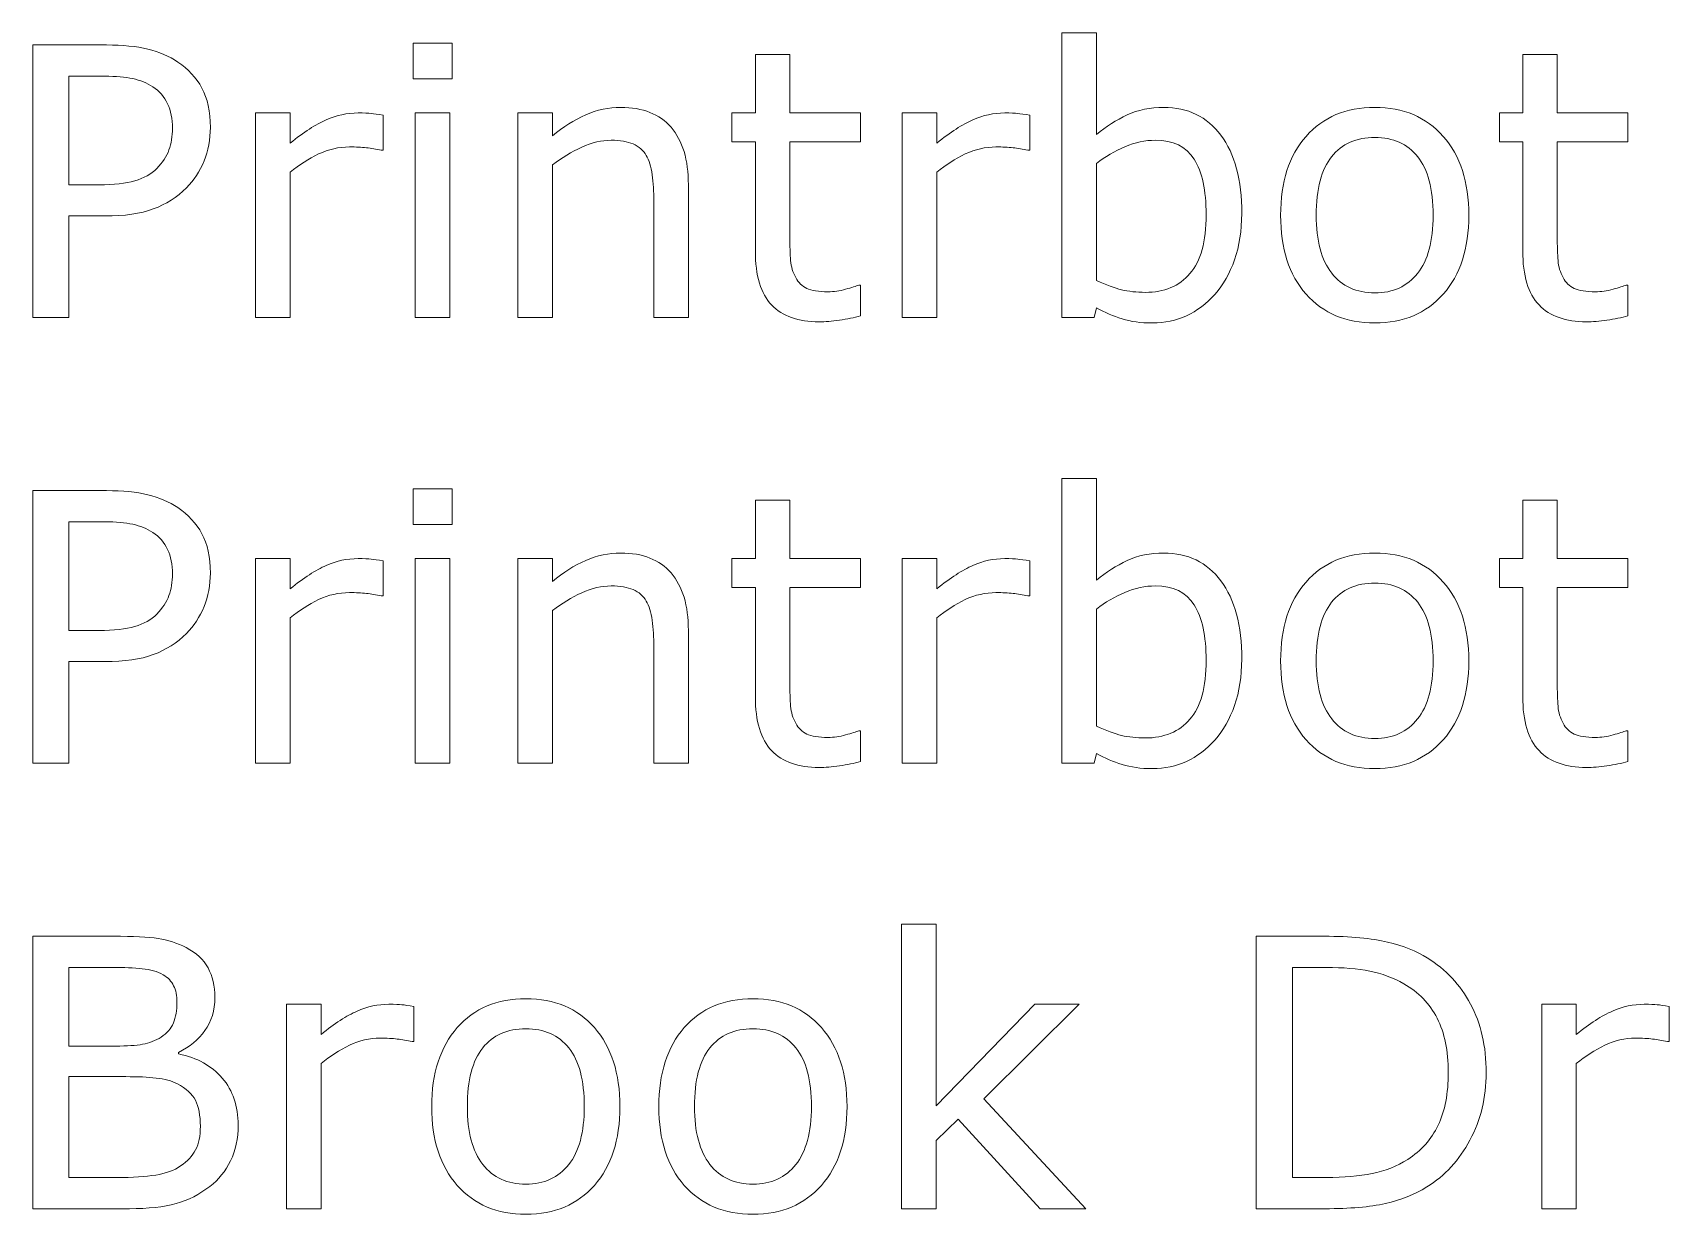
# Model space of a CAD drawing. Header units: inches. Extents: x -28 to 251, y 84 to 250.
# Drawn here: x -27.74 to 4.66, y 226.63 to 250.01 of the extents above; entities that cross this region are included whole.
import ezdxf

# ---------------------------------------------------------------- set-up
doc = ezdxf.new("R2010")
doc.units = ezdxf.units.IN
doc.header["$MEASUREMENT"] = 0
doc.layers.add('LAYER_1_0', color=7, linetype='Continuous')

# ---------------------------------------------------------------- blocks, each defined once
blk = doc.blocks.new('block 80')
at = {"layer": 'LAYER_1_0', "color": 7, "lineweight": 5}
for points in [[(-19.436, 249.095), (-20.208, 249.095), (-20.208, 249.8), (-19.436, 249.8), (-19.436, 249.095)], [(-19.48, 244.376), (-20.164, 244.376), (-20.164, 248.422), (-19.48, 248.422), (-19.48, 244.376)], [(-19.436, 240.275), (-20.208, 240.275), (-20.208, 240.981), (-19.436, 240.981), (-19.436, 240.275)], [(-19.48, 235.557), (-20.164, 235.557), (-20.164, 239.603), (-19.48, 239.603), (-19.48, 235.557)], [(-6.889, 226.737), (-7.791, 226.737), (-9.416, 228.506), (-9.855, 228.088), (-9.855, 226.737), (-10.538, 226.737), (-10.538, 232.371), (-9.855, 232.371), (-9.855, 228.773), (-7.898, 230.783), (-7.021, 230.783), (-8.907, 228.914), (-6.889, 226.737)]]:
    blk.add_lwpolyline(points, dxfattribs=at)
for points, knots in [([(-3.802, 246.43), (-3.802, 246.092), (-3.849, 245.788), (-3.944, 245.518), (-4.04, 245.248), (-4.168, 245.021), (-4.33, 244.837), (-4.501, 244.647), (-4.689, 244.504), (-4.894, 244.409), (-5.1, 244.314), (-5.325, 244.266), (-5.571, 244.266), (-5.801, 244.266), (-6.001, 244.293), (-6.172, 244.348), (-6.343, 244.402), (-6.512, 244.475), (-6.679, 244.566), (-6.679, 244.566), (-6.722, 244.376), (-6.722, 244.376), (-6.722, 244.376), (-7.363, 244.376), (-7.363, 244.376), (-7.363, 244.376), (-7.363, 250.01), (-7.363, 250.01), (-7.363, 250.01), (-6.679, 250.01), (-6.679, 250.01), (-6.679, 250.01), (-6.679, 247.997), (-6.679, 247.997), (-6.488, 248.154), (-6.286, 248.282), (-6.071, 248.382), (-5.856, 248.482), (-5.614, 248.532), (-5.347, 248.532), (-4.869, 248.532), (-4.492, 248.349), (-4.216, 247.982), (-3.939, 247.616), (-3.802, 247.098), (-3.802, 246.43)], [0, 0, 0, 0, 1, 1, 1, 2, 2, 2, 3, 3, 3, 4, 4, 4, 5, 5, 5, 6, 6, 6, 7, 7, 7, 8, 8, 8, 9, 9, 9, 10, 10, 10, 11, 11, 11, 12, 12, 12, 13, 13, 13, 14, 14, 14, 15, 15, 15, 15]), ([(-24.221, 248.136), (-24.221, 247.897), (-24.263, 247.675), (-24.345, 247.472), (-24.429, 247.267), (-24.545, 247.091), (-24.694, 246.941), (-24.879, 246.755), (-25.098, 246.615), (-25.351, 246.522), (-25.603, 246.429), (-25.922, 246.383), (-26.307, 246.383), (-26.307, 246.383), (-27.022, 246.383), (-27.022, 246.383), (-27.022, 246.383), (-27.022, 244.376), (-27.022, 244.376), (-27.022, 244.376), (-27.738, 244.376), (-27.738, 244.376), (-27.738, 244.376), (-27.738, 249.767), (-27.738, 249.767), (-27.738, 249.767), (-26.28, 249.767), (-26.28, 249.767), (-25.957, 249.767), (-25.684, 249.74), (-25.46, 249.685), (-25.236, 249.631), (-25.037, 249.546), (-24.864, 249.43), (-24.659, 249.292), (-24.501, 249.121), (-24.389, 248.915), (-24.277, 248.71), (-24.221, 248.45), (-24.221, 248.136)], [0, 0, 0, 0, 1, 1, 1, 2, 2, 2, 3, 3, 3, 4, 4, 4, 5, 5, 5, 6, 6, 6, 7, 7, 7, 8, 8, 8, 9, 9, 9, 10, 10, 10, 11, 11, 11, 12, 12, 12, 13, 13, 13, 13]), ([(-11.348, 244.404), (-11.476, 244.37), (-11.616, 244.342), (-11.766, 244.321), (-11.917, 244.299), (-12.051, 244.288), (-12.17, 244.288), (-12.582, 244.288), (-12.895, 244.399), (-13.11, 244.622), (-13.325, 244.844), (-13.432, 245.201), (-13.432, 245.692), (-13.432, 245.692), (-13.432, 247.849), (-13.432, 247.849), (-13.432, 247.849), (-13.895, 247.849), (-13.895, 247.849), (-13.895, 247.849), (-13.895, 248.422), (-13.895, 248.422), (-13.895, 248.422), (-13.432, 248.422), (-13.432, 248.422), (-13.432, 248.422), (-13.432, 249.58), (-13.432, 249.58), (-13.432, 249.58), (-12.749, 249.58), (-12.749, 249.58), (-12.749, 249.58), (-12.749, 248.422), (-12.749, 248.422), (-12.749, 248.422), (-11.348, 248.422), (-11.348, 248.422), (-11.348, 248.422), (-11.348, 247.849), (-11.348, 247.849), (-11.348, 247.849), (-12.749, 247.849), (-12.749, 247.849), (-12.749, 247.849), (-12.749, 245.999), (-12.749, 245.999), (-12.749, 245.786), (-12.744, 245.619), (-12.734, 245.499), (-12.724, 245.379), (-12.691, 245.267), (-12.633, 245.163), (-12.58, 245.066), (-12.507, 244.995), (-12.415, 244.95), (-12.322, 244.906), (-12.181, 244.883), (-11.991, 244.883), (-11.88, 244.883), (-11.765, 244.9), (-11.644, 244.933), (-11.524, 244.966), (-11.437, 244.993), (-11.384, 245.016), (-11.384, 245.016), (-11.348, 245.016), (-11.348, 245.016), (-11.348, 245.016), (-11.348, 244.404), (-11.348, 244.404)], [0, 0, 0, 0, 1, 1, 1, 2, 2, 2, 3, 3, 3, 4, 4, 4, 5, 5, 5, 6, 6, 6, 7, 7, 7, 8, 8, 8, 9, 9, 9, 10, 10, 10, 11, 11, 11, 12, 12, 12, 13, 13, 13, 14, 14, 14, 15, 15, 15, 16, 16, 16, 17, 17, 17, 18, 18, 18, 19, 19, 19, 20, 20, 20, 21, 21, 21, 22, 22, 22, 23, 23, 23, 23]), ([(3.844, 244.404), (3.717, 244.37), (3.577, 244.342), (3.427, 244.321), (3.276, 244.299), (3.142, 244.288), (3.023, 244.288), (2.611, 244.288), (2.298, 244.399), (2.083, 244.622), (1.868, 244.844), (1.761, 245.201), (1.761, 245.692), (1.761, 245.692), (1.761, 247.849), (1.761, 247.849), (1.761, 247.849), (1.298, 247.849), (1.298, 247.849), (1.298, 247.849), (1.298, 248.422), (1.298, 248.422), (1.298, 248.422), (1.761, 248.422), (1.761, 248.422), (1.761, 248.422), (1.761, 249.58), (1.761, 249.58), (1.761, 249.58), (2.444, 249.58), (2.444, 249.58), (2.444, 249.58), (2.444, 248.422), (2.444, 248.422), (2.444, 248.422), (3.844, 248.422), (3.844, 248.422), (3.844, 248.422), (3.844, 247.849), (3.844, 247.849), (3.844, 247.849), (2.444, 247.849), (2.444, 247.849), (2.444, 247.849), (2.444, 245.999), (2.444, 245.999), (2.444, 245.786), (2.449, 245.619), (2.459, 245.499), (2.468, 245.379), (2.502, 245.267), (2.56, 245.163), (2.612, 245.066), (2.685, 244.995), (2.778, 244.95), (2.871, 244.906), (3.012, 244.883), (3.202, 244.883), (3.312, 244.883), (3.428, 244.9), (3.549, 244.933), (3.669, 244.966), (3.755, 244.993), (3.809, 245.016), (3.809, 245.016), (3.844, 245.016), (3.844, 245.016), (3.844, 245.016), (3.844, 244.404), (3.844, 244.404)], [0, 0, 0, 0, 1, 1, 1, 2, 2, 2, 3, 3, 3, 4, 4, 4, 5, 5, 5, 6, 6, 6, 7, 7, 7, 8, 8, 8, 9, 9, 9, 10, 10, 10, 11, 11, 11, 12, 12, 12, 13, 13, 13, 14, 14, 14, 15, 15, 15, 16, 16, 16, 17, 17, 17, 18, 18, 18, 19, 19, 19, 20, 20, 20, 21, 21, 21, 22, 22, 22, 23, 23, 23, 23]), ([(-24.971, 248.12), (-24.971, 248.305), (-25.003, 248.466), (-25.068, 248.604), (-25.133, 248.741), (-25.231, 248.853), (-25.363, 248.94), (-25.478, 249.015), (-25.61, 249.068), (-25.757, 249.101), (-25.905, 249.133), (-26.091, 249.15), (-26.316, 249.15), (-26.316, 249.15), (-27.022, 249.15), (-27.022, 249.15), (-27.022, 249.15), (-27.022, 247), (-27.022, 247), (-27.022, 247), (-26.421, 247), (-26.421, 247), (-26.133, 247), (-25.899, 247.026), (-25.719, 247.077), (-25.54, 247.129), (-25.393, 247.212), (-25.28, 247.325), (-25.167, 247.441), (-25.088, 247.562), (-25.041, 247.69), (-24.995, 247.817), (-24.971, 247.961), (-24.971, 248.12)], [0, 0, 0, 0, 1, 1, 1, 2, 2, 2, 3, 3, 3, 4, 4, 4, 5, 5, 5, 6, 6, 6, 7, 7, 7, 8, 8, 8, 9, 9, 9, 10, 10, 10, 11, 11, 11, 11]), ([(-14.758, 244.376), (-14.758, 244.376), (-15.441, 244.376), (-15.441, 244.376), (-15.441, 244.376), (-15.441, 246.677), (-15.441, 246.677), (-15.441, 246.863), (-15.452, 247.037), (-15.474, 247.2), (-15.495, 247.363), (-15.535, 247.49), (-15.592, 247.582), (-15.652, 247.683), (-15.738, 247.758), (-15.851, 247.808), (-15.964, 247.857), (-16.11, 247.882), (-16.289, 247.882), (-16.474, 247.882), (-16.668, 247.836), (-16.869, 247.744), (-17.07, 247.653), (-17.263, 247.536), (-17.448, 247.394), (-17.448, 247.394), (-17.448, 244.376), (-17.448, 244.376), (-17.448, 244.376), (-18.131, 244.376), (-18.131, 244.376), (-18.131, 244.376), (-18.131, 248.422), (-18.131, 248.422), (-18.131, 248.422), (-17.448, 248.422), (-17.448, 248.422), (-17.448, 248.422), (-17.448, 247.971), (-17.448, 247.971), (-17.236, 248.147), (-17.017, 248.285), (-16.791, 248.384), (-16.565, 248.483), (-16.334, 248.532), (-16.095, 248.532), (-15.66, 248.532), (-15.329, 248.401), (-15.1, 248.138), (-14.872, 247.875), (-14.758, 247.496), (-14.758, 247.001), (-14.758, 247.001), (-14.758, 244.376), (-14.758, 244.376)], [0, 0, 0, 0, 1, 1, 1, 2, 2, 2, 3, 3, 3, 4, 4, 4, 5, 5, 5, 6, 6, 6, 7, 7, 7, 8, 8, 8, 9, 9, 9, 10, 10, 10, 11, 11, 11, 12, 12, 12, 13, 13, 13, 14, 14, 14, 15, 15, 15, 16, 16, 16, 17, 17, 17, 18, 18, 18, 18]), ([(0.693, 246.397), (0.693, 245.739), (0.524, 245.218), (0.187, 244.837), (-0.151, 244.456), (-0.602, 244.266), (-1.168, 244.266), (-1.739, 244.266), (-2.193, 244.456), (-2.529, 244.837), (-2.865, 245.218), (-3.033, 245.739), (-3.033, 246.397), (-3.033, 247.056), (-2.865, 247.576), (-2.529, 247.959), (-2.193, 248.341), (-1.739, 248.532), (-1.168, 248.532), (-0.602, 248.532), (-0.151, 248.341), (0.187, 247.959), (0.524, 247.576), (0.693, 247.056), (0.693, 246.397)], [0, 0, 0, 0, 1, 1, 1, 2, 2, 2, 3, 3, 3, 4, 4, 4, 5, 5, 5, 6, 6, 6, 7, 7, 7, 8, 8, 8, 8]), ([(-20.801, 247.683), (-20.801, 247.683), (-20.837, 247.683), (-20.837, 247.683), (-20.938, 247.706), (-21.037, 247.723), (-21.132, 247.734), (-21.228, 247.744), (-21.34, 247.75), (-21.47, 247.75), (-21.68, 247.75), (-21.882, 247.703), (-22.078, 247.61), (-22.273, 247.517), (-22.461, 247.397), (-22.642, 247.25), (-22.642, 247.25), (-22.642, 244.376), (-22.642, 244.376), (-22.642, 244.376), (-23.326, 244.376), (-23.326, 244.376), (-23.326, 244.376), (-23.326, 248.422), (-23.326, 248.422), (-23.326, 248.422), (-22.642, 248.422), (-22.642, 248.422), (-22.642, 248.422), (-22.642, 247.824), (-22.642, 247.824), (-22.372, 248.042), (-22.134, 248.196), (-21.928, 248.286), (-21.722, 248.377), (-21.512, 248.422), (-21.297, 248.422), (-21.179, 248.422), (-21.093, 248.419), (-21.04, 248.413), (-20.986, 248.407), (-20.907, 248.396), (-20.801, 248.379), (-20.801, 248.379), (-20.801, 247.683), (-20.801, 247.683)], [0, 0, 0, 0, 1, 1, 1, 2, 2, 2, 3, 3, 3, 4, 4, 4, 5, 5, 5, 6, 6, 6, 7, 7, 7, 8, 8, 8, 9, 9, 9, 10, 10, 10, 11, 11, 11, 12, 12, 12, 13, 13, 13, 14, 14, 14, 15, 15, 15, 15]), ([(-7.999, 247.683), (-7.999, 247.683), (-8.036, 247.683), (-8.036, 247.683), (-8.137, 247.706), (-8.235, 247.723), (-8.331, 247.734), (-8.426, 247.744), (-8.538, 247.75), (-8.668, 247.75), (-8.878, 247.75), (-9.081, 247.703), (-9.276, 247.61), (-9.472, 247.517), (-9.66, 247.397), (-9.84, 247.25), (-9.84, 247.25), (-9.84, 244.376), (-9.84, 244.376), (-9.84, 244.376), (-10.524, 244.376), (-10.524, 244.376), (-10.524, 244.376), (-10.524, 248.422), (-10.524, 248.422), (-10.524, 248.422), (-9.84, 248.422), (-9.84, 248.422), (-9.84, 248.422), (-9.84, 247.824), (-9.84, 247.824), (-9.57, 248.042), (-9.332, 248.196), (-9.126, 248.286), (-8.92, 248.377), (-8.71, 248.422), (-8.495, 248.422), (-8.377, 248.422), (-8.291, 248.419), (-8.238, 248.413), (-8.185, 248.407), (-8.105, 248.396), (-7.999, 248.379), (-7.999, 248.379), (-7.999, 247.683), (-7.999, 247.683)], [0, 0, 0, 0, 1, 1, 1, 2, 2, 2, 3, 3, 3, 4, 4, 4, 5, 5, 5, 6, 6, 6, 7, 7, 7, 8, 8, 8, 9, 9, 9, 10, 10, 10, 11, 11, 11, 12, 12, 12, 13, 13, 13, 14, 14, 14, 15, 15, 15, 15]), ([(-4.507, 246.408), (-4.507, 246.891), (-4.586, 247.257), (-4.746, 247.507), (-4.905, 247.757), (-5.161, 247.882), (-5.515, 247.882), (-5.713, 247.882), (-5.913, 247.839), (-6.115, 247.753), (-6.317, 247.667), (-6.505, 247.557), (-6.679, 247.422), (-6.679, 247.422), (-6.679, 245.104), (-6.679, 245.104), (-6.486, 245.017), (-6.321, 244.957), (-6.182, 244.923), (-6.044, 244.889), (-5.886, 244.872), (-5.71, 244.872), (-5.335, 244.872), (-5.04, 244.996), (-4.827, 245.243), (-4.613, 245.491), (-4.507, 245.879), (-4.507, 246.408)], [0, 0, 0, 0, 1, 1, 1, 2, 2, 2, 3, 3, 3, 4, 4, 4, 5, 5, 5, 6, 6, 6, 7, 7, 7, 8, 8, 8, 9, 9, 9, 9]), ([(-0.013, 246.397), (-0.013, 246.918), (-0.115, 247.304), (-0.319, 247.557), (-0.523, 247.811), (-0.806, 247.937), (-1.168, 247.937), (-1.535, 247.937), (-1.821, 247.811), (-2.023, 247.557), (-2.227, 247.304), (-2.328, 246.918), (-2.328, 246.397), (-2.328, 245.894), (-2.226, 245.512), (-2.022, 245.252), (-1.818, 244.991), (-1.533, 244.861), (-1.168, 244.861), (-0.809, 244.861), (-0.525, 244.99), (-0.32, 245.248), (-0.115, 245.506), (-0.013, 245.889), (-0.013, 246.397)], [0, 0, 0, 0, 1, 1, 1, 2, 2, 2, 3, 3, 3, 4, 4, 4, 5, 5, 5, 6, 6, 6, 7, 7, 7, 8, 8, 8, 8]), ([(-3.802, 237.61), (-3.802, 237.273), (-3.849, 236.968), (-3.944, 236.698), (-4.04, 236.428), (-4.168, 236.201), (-4.33, 236.018), (-4.501, 235.828), (-4.689, 235.684), (-4.894, 235.589), (-5.1, 235.494), (-5.325, 235.446), (-5.571, 235.446), (-5.801, 235.446), (-6.001, 235.474), (-6.172, 235.528), (-6.343, 235.582), (-6.512, 235.655), (-6.679, 235.747), (-6.679, 235.747), (-6.722, 235.557), (-6.722, 235.557), (-6.722, 235.557), (-7.363, 235.557), (-7.363, 235.557), (-7.363, 235.557), (-7.363, 241.19), (-7.363, 241.19), (-7.363, 241.19), (-6.679, 241.19), (-6.679, 241.19), (-6.679, 241.19), (-6.679, 239.177), (-6.679, 239.177), (-6.488, 239.334), (-6.286, 239.462), (-6.071, 239.563), (-5.856, 239.663), (-5.614, 239.713), (-5.347, 239.713), (-4.869, 239.713), (-4.492, 239.529), (-4.216, 239.163), (-3.939, 238.796), (-3.802, 238.279), (-3.802, 237.61)], [0, 0, 0, 0, 1, 1, 1, 2, 2, 2, 3, 3, 3, 4, 4, 4, 5, 5, 5, 6, 6, 6, 7, 7, 7, 8, 8, 8, 9, 9, 9, 10, 10, 10, 11, 11, 11, 12, 12, 12, 13, 13, 13, 14, 14, 14, 15, 15, 15, 15]), ([(-24.221, 239.317), (-24.221, 239.078), (-24.263, 238.856), (-24.345, 238.652), (-24.429, 238.448), (-24.545, 238.271), (-24.694, 238.121), (-24.879, 237.935), (-25.098, 237.796), (-25.351, 237.703), (-25.603, 237.61), (-25.922, 237.563), (-26.307, 237.563), (-26.307, 237.563), (-27.022, 237.563), (-27.022, 237.563), (-27.022, 237.563), (-27.022, 235.557), (-27.022, 235.557), (-27.022, 235.557), (-27.738, 235.557), (-27.738, 235.557), (-27.738, 235.557), (-27.738, 240.948), (-27.738, 240.948), (-27.738, 240.948), (-26.28, 240.948), (-26.28, 240.948), (-25.957, 240.948), (-25.684, 240.92), (-25.46, 240.866), (-25.236, 240.811), (-25.037, 240.726), (-24.864, 240.611), (-24.659, 240.473), (-24.501, 240.301), (-24.389, 240.096), (-24.277, 239.891), (-24.221, 239.631), (-24.221, 239.317)], [0, 0, 0, 0, 1, 1, 1, 2, 2, 2, 3, 3, 3, 4, 4, 4, 5, 5, 5, 6, 6, 6, 7, 7, 7, 8, 8, 8, 9, 9, 9, 10, 10, 10, 11, 11, 11, 12, 12, 12, 13, 13, 13, 13]), ([(-11.348, 235.584), (-11.476, 235.55), (-11.616, 235.523), (-11.766, 235.501), (-11.917, 235.479), (-12.051, 235.468), (-12.17, 235.468), (-12.582, 235.468), (-12.895, 235.58), (-13.11, 235.802), (-13.325, 236.025), (-13.432, 236.382), (-13.432, 236.873), (-13.432, 236.873), (-13.432, 239.029), (-13.432, 239.029), (-13.432, 239.029), (-13.895, 239.029), (-13.895, 239.029), (-13.895, 239.029), (-13.895, 239.603), (-13.895, 239.603), (-13.895, 239.603), (-13.432, 239.603), (-13.432, 239.603), (-13.432, 239.603), (-13.432, 240.76), (-13.432, 240.76), (-13.432, 240.76), (-12.749, 240.76), (-12.749, 240.76), (-12.749, 240.76), (-12.749, 239.603), (-12.749, 239.603), (-12.749, 239.603), (-11.348, 239.603), (-11.348, 239.603), (-11.348, 239.603), (-11.348, 239.029), (-11.348, 239.029), (-11.348, 239.029), (-12.749, 239.029), (-12.749, 239.029), (-12.749, 239.029), (-12.749, 237.18), (-12.749, 237.18), (-12.749, 236.966), (-12.744, 236.8), (-12.734, 236.68), (-12.724, 236.56), (-12.691, 236.448), (-12.633, 236.344), (-12.58, 236.247), (-12.507, 236.176), (-12.415, 236.131), (-12.322, 236.086), (-12.181, 236.064), (-11.991, 236.064), (-11.88, 236.064), (-11.765, 236.08), (-11.644, 236.113), (-11.524, 236.146), (-11.437, 236.174), (-11.384, 236.196), (-11.384, 236.196), (-11.348, 236.196), (-11.348, 236.196), (-11.348, 236.196), (-11.348, 235.584), (-11.348, 235.584)], [0, 0, 0, 0, 1, 1, 1, 2, 2, 2, 3, 3, 3, 4, 4, 4, 5, 5, 5, 6, 6, 6, 7, 7, 7, 8, 8, 8, 9, 9, 9, 10, 10, 10, 11, 11, 11, 12, 12, 12, 13, 13, 13, 14, 14, 14, 15, 15, 15, 16, 16, 16, 17, 17, 17, 18, 18, 18, 19, 19, 19, 20, 20, 20, 21, 21, 21, 22, 22, 22, 23, 23, 23, 23]), ([(3.844, 235.584), (3.717, 235.55), (3.577, 235.523), (3.427, 235.501), (3.276, 235.479), (3.142, 235.468), (3.023, 235.468), (2.611, 235.468), (2.298, 235.58), (2.083, 235.802), (1.868, 236.025), (1.761, 236.382), (1.761, 236.873), (1.761, 236.873), (1.761, 239.029), (1.761, 239.029), (1.761, 239.029), (1.298, 239.029), (1.298, 239.029), (1.298, 239.029), (1.298, 239.603), (1.298, 239.603), (1.298, 239.603), (1.761, 239.603), (1.761, 239.603), (1.761, 239.603), (1.761, 240.76), (1.761, 240.76), (1.761, 240.76), (2.444, 240.76), (2.444, 240.76), (2.444, 240.76), (2.444, 239.603), (2.444, 239.603), (2.444, 239.603), (3.844, 239.603), (3.844, 239.603), (3.844, 239.603), (3.844, 239.029), (3.844, 239.029), (3.844, 239.029), (2.444, 239.029), (2.444, 239.029), (2.444, 239.029), (2.444, 237.18), (2.444, 237.18), (2.444, 236.966), (2.449, 236.8), (2.459, 236.68), (2.468, 236.56), (2.502, 236.448), (2.56, 236.344), (2.612, 236.247), (2.685, 236.176), (2.778, 236.131), (2.871, 236.086), (3.012, 236.064), (3.202, 236.064), (3.312, 236.064), (3.428, 236.08), (3.549, 236.113), (3.669, 236.146), (3.755, 236.174), (3.809, 236.196), (3.809, 236.196), (3.844, 236.196), (3.844, 236.196), (3.844, 236.196), (3.844, 235.584), (3.844, 235.584)], [0, 0, 0, 0, 1, 1, 1, 2, 2, 2, 3, 3, 3, 4, 4, 4, 5, 5, 5, 6, 6, 6, 7, 7, 7, 8, 8, 8, 9, 9, 9, 10, 10, 10, 11, 11, 11, 12, 12, 12, 13, 13, 13, 14, 14, 14, 15, 15, 15, 16, 16, 16, 17, 17, 17, 18, 18, 18, 19, 19, 19, 20, 20, 20, 21, 21, 21, 22, 22, 22, 23, 23, 23, 23]), ([(-24.971, 239.3), (-24.971, 239.486), (-25.003, 239.647), (-25.068, 239.785), (-25.133, 239.922), (-25.231, 240.034), (-25.363, 240.12), (-25.478, 240.196), (-25.61, 240.249), (-25.757, 240.282), (-25.905, 240.314), (-26.091, 240.33), (-26.316, 240.33), (-26.316, 240.33), (-27.022, 240.33), (-27.022, 240.33), (-27.022, 240.33), (-27.022, 238.18), (-27.022, 238.18), (-27.022, 238.18), (-26.421, 238.18), (-26.421, 238.18), (-26.133, 238.18), (-25.899, 238.206), (-25.719, 238.258), (-25.54, 238.31), (-25.393, 238.392), (-25.28, 238.506), (-25.167, 238.621), (-25.088, 238.743), (-25.041, 238.871), (-24.995, 238.998), (-24.971, 239.141), (-24.971, 239.3)], [0, 0, 0, 0, 1, 1, 1, 2, 2, 2, 3, 3, 3, 4, 4, 4, 5, 5, 5, 6, 6, 6, 7, 7, 7, 8, 8, 8, 9, 9, 9, 10, 10, 10, 11, 11, 11, 11]), ([(-20.801, 238.864), (-20.801, 238.864), (-20.837, 238.864), (-20.837, 238.864), (-20.938, 238.887), (-21.037, 238.904), (-21.132, 238.915), (-21.228, 238.925), (-21.34, 238.93), (-21.47, 238.93), (-21.68, 238.93), (-21.882, 238.884), (-22.078, 238.791), (-22.273, 238.698), (-22.461, 238.577), (-22.642, 238.43), (-22.642, 238.43), (-22.642, 235.557), (-22.642, 235.557), (-22.642, 235.557), (-23.326, 235.557), (-23.326, 235.557), (-23.326, 235.557), (-23.326, 239.603), (-23.326, 239.603), (-23.326, 239.603), (-22.642, 239.603), (-22.642, 239.603), (-22.642, 239.603), (-22.642, 239.005), (-22.642, 239.005), (-22.372, 239.222), (-22.134, 239.376), (-21.928, 239.467), (-21.722, 239.557), (-21.512, 239.603), (-21.297, 239.603), (-21.179, 239.603), (-21.093, 239.6), (-21.04, 239.593), (-20.986, 239.587), (-20.907, 239.576), (-20.801, 239.56), (-20.801, 239.56), (-20.801, 238.864), (-20.801, 238.864)], [0, 0, 0, 0, 1, 1, 1, 2, 2, 2, 3, 3, 3, 4, 4, 4, 5, 5, 5, 6, 6, 6, 7, 7, 7, 8, 8, 8, 9, 9, 9, 10, 10, 10, 11, 11, 11, 12, 12, 12, 13, 13, 13, 14, 14, 14, 15, 15, 15, 15]), ([(-14.758, 235.557), (-14.758, 235.557), (-15.441, 235.557), (-15.441, 235.557), (-15.441, 235.557), (-15.441, 237.858), (-15.441, 237.858), (-15.441, 238.043), (-15.452, 238.217), (-15.474, 238.381), (-15.495, 238.543), (-15.535, 238.671), (-15.592, 238.762), (-15.652, 238.864), (-15.738, 238.939), (-15.851, 238.988), (-15.964, 239.038), (-16.11, 239.062), (-16.289, 239.062), (-16.474, 239.062), (-16.668, 239.017), (-16.869, 238.925), (-17.07, 238.833), (-17.263, 238.716), (-17.448, 238.574), (-17.448, 238.574), (-17.448, 235.557), (-17.448, 235.557), (-17.448, 235.557), (-18.131, 235.557), (-18.131, 235.557), (-18.131, 235.557), (-18.131, 239.603), (-18.131, 239.603), (-18.131, 239.603), (-17.448, 239.603), (-17.448, 239.603), (-17.448, 239.603), (-17.448, 239.152), (-17.448, 239.152), (-17.236, 239.328), (-17.017, 239.465), (-16.791, 239.564), (-16.565, 239.663), (-16.334, 239.713), (-16.095, 239.713), (-15.66, 239.713), (-15.329, 239.581), (-15.1, 239.318), (-14.872, 239.055), (-14.758, 238.676), (-14.758, 238.181), (-14.758, 238.181), (-14.758, 235.557), (-14.758, 235.557)], [0, 0, 0, 0, 1, 1, 1, 2, 2, 2, 3, 3, 3, 4, 4, 4, 5, 5, 5, 6, 6, 6, 7, 7, 7, 8, 8, 8, 9, 9, 9, 10, 10, 10, 11, 11, 11, 12, 12, 12, 13, 13, 13, 14, 14, 14, 15, 15, 15, 16, 16, 16, 17, 17, 17, 18, 18, 18, 18]), ([(-7.999, 238.864), (-7.999, 238.864), (-8.036, 238.864), (-8.036, 238.864), (-8.137, 238.887), (-8.235, 238.904), (-8.331, 238.915), (-8.426, 238.925), (-8.538, 238.93), (-8.668, 238.93), (-8.878, 238.93), (-9.081, 238.884), (-9.276, 238.791), (-9.472, 238.698), (-9.66, 238.577), (-9.84, 238.43), (-9.84, 238.43), (-9.84, 235.557), (-9.84, 235.557), (-9.84, 235.557), (-10.524, 235.557), (-10.524, 235.557), (-10.524, 235.557), (-10.524, 239.603), (-10.524, 239.603), (-10.524, 239.603), (-9.84, 239.603), (-9.84, 239.603), (-9.84, 239.603), (-9.84, 239.005), (-9.84, 239.005), (-9.57, 239.222), (-9.332, 239.376), (-9.126, 239.467), (-8.92, 239.557), (-8.71, 239.603), (-8.495, 239.603), (-8.377, 239.603), (-8.291, 239.6), (-8.238, 239.593), (-8.185, 239.587), (-8.105, 239.576), (-7.999, 239.56), (-7.999, 239.56), (-7.999, 238.864), (-7.999, 238.864)], [0, 0, 0, 0, 1, 1, 1, 2, 2, 2, 3, 3, 3, 4, 4, 4, 5, 5, 5, 6, 6, 6, 7, 7, 7, 8, 8, 8, 9, 9, 9, 10, 10, 10, 11, 11, 11, 12, 12, 12, 13, 13, 13, 14, 14, 14, 15, 15, 15, 15]), ([(0.693, 237.578), (0.693, 236.919), (0.524, 236.399), (0.187, 236.018), (-0.151, 235.637), (-0.602, 235.446), (-1.168, 235.446), (-1.739, 235.446), (-2.193, 235.637), (-2.529, 236.018), (-2.865, 236.399), (-3.033, 236.919), (-3.033, 237.578), (-3.033, 238.237), (-2.865, 238.757), (-2.529, 239.139), (-2.193, 239.522), (-1.739, 239.713), (-1.168, 239.713), (-0.602, 239.713), (-0.151, 239.522), (0.187, 239.139), (0.524, 238.757), (0.693, 238.237), (0.693, 237.578)], [0, 0, 0, 0, 1, 1, 1, 2, 2, 2, 3, 3, 3, 4, 4, 4, 5, 5, 5, 6, 6, 6, 7, 7, 7, 8, 8, 8, 8]), ([(-0.013, 237.578), (-0.013, 238.098), (-0.115, 238.485), (-0.319, 238.738), (-0.523, 238.991), (-0.806, 239.118), (-1.168, 239.118), (-1.535, 239.118), (-1.821, 238.991), (-2.023, 238.738), (-2.227, 238.485), (-2.328, 238.098), (-2.328, 237.578), (-2.328, 237.074), (-2.226, 236.692), (-2.022, 236.432), (-1.818, 236.172), (-1.533, 236.042), (-1.168, 236.042), (-0.809, 236.042), (-0.525, 236.171), (-0.32, 236.429), (-0.115, 236.686), (-0.013, 237.069), (-0.013, 237.578)], [0, 0, 0, 0, 1, 1, 1, 2, 2, 2, 3, 3, 3, 4, 4, 4, 5, 5, 5, 6, 6, 6, 7, 7, 7, 8, 8, 8, 8]), ([(-4.507, 237.588), (-4.507, 238.071), (-4.586, 238.438), (-4.746, 238.688), (-4.905, 238.937), (-5.161, 239.062), (-5.515, 239.062), (-5.713, 239.062), (-5.913, 239.019), (-6.115, 238.934), (-6.317, 238.848), (-6.505, 238.738), (-6.679, 238.602), (-6.679, 238.602), (-6.679, 236.285), (-6.679, 236.285), (-6.486, 236.198), (-6.321, 236.137), (-6.182, 236.103), (-6.044, 236.07), (-5.886, 236.053), (-5.71, 236.053), (-5.335, 236.053), (-5.04, 236.176), (-4.827, 236.424), (-4.613, 236.671), (-4.507, 237.06), (-4.507, 237.588)], [0, 0, 0, 0, 1, 1, 1, 2, 2, 2, 3, 3, 3, 4, 4, 4, 5, 5, 5, 6, 6, 6, 7, 7, 7, 8, 8, 8, 9, 9, 9, 9]), ([(-23.67, 228.393), (-23.67, 228.126), (-23.721, 227.89), (-23.822, 227.684), (-23.924, 227.48), (-24.06, 227.311), (-24.232, 227.179), (-24.434, 227.02), (-24.657, 226.906), (-24.9, 226.838), (-25.143, 226.771), (-25.451, 226.737), (-25.825, 226.737), (-25.825, 226.737), (-27.738, 226.737), (-27.738, 226.737), (-27.738, 226.737), (-27.738, 232.128), (-27.738, 232.128), (-27.738, 232.128), (-26.142, 232.128), (-26.142, 232.128), (-25.748, 232.128), (-25.454, 232.113), (-25.258, 232.084), (-25.063, 232.055), (-24.876, 231.995), (-24.698, 231.903), (-24.5, 231.799), (-24.356, 231.666), (-24.267, 231.503), (-24.178, 231.34), (-24.133, 231.145), (-24.133, 230.917), (-24.133, 230.661), (-24.198, 230.443), (-24.328, 230.263), (-24.458, 230.083), (-24.633, 229.938), (-24.85, 229.829), (-24.85, 229.829), (-24.85, 229.8), (-24.85, 229.8), (-24.484, 229.726), (-24.196, 229.566), (-23.986, 229.321), (-23.775, 229.076), (-23.67, 228.767), (-23.67, 228.393)], [0, 0, 0, 0, 1, 1, 1, 2, 2, 2, 3, 3, 3, 4, 4, 4, 5, 5, 5, 6, 6, 6, 7, 7, 7, 8, 8, 8, 9, 9, 9, 10, 10, 10, 11, 11, 11, 12, 12, 12, 13, 13, 13, 14, 14, 14, 15, 15, 15, 16, 16, 16, 16]), ([(1.037, 229.427), (1.037, 228.937), (0.93, 228.493), (0.716, 228.095), (0.503, 227.697), (0.219, 227.387), (-0.136, 227.168), (-0.382, 227.016), (-0.656, 226.906), (-0.959, 226.838), (-1.262, 226.771), (-1.661, 226.737), (-2.156, 226.737), (-2.156, 226.737), (-3.516, 226.737), (-3.516, 226.737), (-3.516, 226.737), (-3.516, 232.128), (-3.516, 232.128), (-3.516, 232.128), (-2.17, 232.128), (-2.17, 232.128), (-1.644, 232.128), (-1.226, 232.09), (-0.916, 232.014), (-0.606, 231.938), (-0.343, 231.834), (-0.129, 231.701), (0.238, 231.471), (0.524, 231.166), (0.729, 230.785), (0.934, 230.404), (1.037, 229.951), (1.037, 229.427)], [0, 0, 0, 0, 1, 1, 1, 2, 2, 2, 3, 3, 3, 4, 4, 4, 5, 5, 5, 6, 6, 6, 7, 7, 7, 8, 8, 8, 9, 9, 9, 10, 10, 10, 11, 11, 11, 11]), ([(-24.883, 230.82), (-24.883, 230.95), (-24.904, 231.06), (-24.948, 231.149), (-24.991, 231.238), (-25.061, 231.311), (-25.157, 231.366), (-25.271, 231.431), (-25.408, 231.471), (-25.569, 231.487), (-25.73, 231.503), (-25.93, 231.511), (-26.169, 231.511), (-26.169, 231.511), (-27.022, 231.511), (-27.022, 231.511), (-27.022, 231.511), (-27.022, 229.956), (-27.022, 229.956), (-27.022, 229.956), (-26.096, 229.956), (-26.096, 229.956), (-25.872, 229.956), (-25.695, 229.968), (-25.562, 229.99), (-25.429, 230.014), (-25.307, 230.061), (-25.194, 230.133), (-25.08, 230.206), (-25, 230.299), (-24.953, 230.413), (-24.906, 230.528), (-24.883, 230.664), (-24.883, 230.82)], [0, 0, 0, 0, 1, 1, 1, 2, 2, 2, 3, 3, 3, 4, 4, 4, 5, 5, 5, 6, 6, 6, 7, 7, 7, 8, 8, 8, 9, 9, 9, 10, 10, 10, 11, 11, 11, 11]), ([(0.287, 229.438), (0.287, 229.86), (0.213, 230.216), (0.066, 230.505), (-0.081, 230.795), (-0.3, 231.023), (-0.592, 231.189), (-0.804, 231.309), (-1.03, 231.393), (-1.269, 231.44), (-1.508, 231.487), (-1.794, 231.511), (-2.127, 231.511), (-2.127, 231.511), (-2.8, 231.511), (-2.8, 231.511), (-2.8, 231.511), (-2.8, 227.354), (-2.8, 227.354), (-2.8, 227.354), (-2.127, 227.354), (-2.127, 227.354), (-1.781, 227.354), (-1.48, 227.38), (-1.223, 227.431), (-0.967, 227.481), (-0.731, 227.576), (-0.516, 227.713), (-0.248, 227.884), (-0.048, 228.11), (0.086, 228.389), (0.22, 228.669), (0.287, 229.018), (0.287, 229.438)], [0, 0, 0, 0, 1, 1, 1, 2, 2, 2, 3, 3, 3, 4, 4, 4, 5, 5, 5, 6, 6, 6, 7, 7, 7, 8, 8, 8, 9, 9, 9, 10, 10, 10, 11, 11, 11, 11]), ([(-20.19, 230.045), (-20.19, 230.045), (-20.226, 230.045), (-20.226, 230.045), (-20.327, 230.068), (-20.426, 230.084), (-20.521, 230.095), (-20.616, 230.106), (-20.729, 230.111), (-20.859, 230.111), (-21.068, 230.111), (-21.271, 230.064), (-21.467, 229.971), (-21.662, 229.878), (-21.85, 229.758), (-22.031, 229.611), (-22.031, 229.611), (-22.031, 226.737), (-22.031, 226.737), (-22.031, 226.737), (-22.715, 226.737), (-22.715, 226.737), (-22.715, 226.737), (-22.715, 230.783), (-22.715, 230.783), (-22.715, 230.783), (-22.031, 230.783), (-22.031, 230.783), (-22.031, 230.783), (-22.031, 230.185), (-22.031, 230.185), (-21.761, 230.403), (-21.523, 230.557), (-21.317, 230.647), (-21.111, 230.738), (-20.9, 230.783), (-20.685, 230.783), (-20.567, 230.783), (-20.481, 230.78), (-20.428, 230.774), (-20.375, 230.768), (-20.296, 230.757), (-20.19, 230.74), (-20.19, 230.74), (-20.19, 230.045), (-20.19, 230.045)], [0, 0, 0, 0, 1, 1, 1, 2, 2, 2, 3, 3, 3, 4, 4, 4, 5, 5, 5, 6, 6, 6, 7, 7, 7, 8, 8, 8, 9, 9, 9, 10, 10, 10, 11, 11, 11, 12, 12, 12, 13, 13, 13, 14, 14, 14, 15, 15, 15, 15]), ([(-16.113, 228.758), (-16.113, 228.1), (-16.282, 227.58), (-16.619, 227.199), (-16.956, 226.818), (-17.408, 226.627), (-17.975, 226.627), (-18.545, 226.627), (-18.999, 226.818), (-19.335, 227.199), (-19.671, 227.58), (-19.839, 228.1), (-19.839, 228.758), (-19.839, 229.417), (-19.671, 229.937), (-19.335, 230.32), (-18.999, 230.702), (-18.545, 230.893), (-17.975, 230.893), (-17.408, 230.893), (-16.956, 230.702), (-16.619, 230.32), (-16.282, 229.937), (-16.113, 229.417), (-16.113, 228.758)], [0, 0, 0, 0, 1, 1, 1, 2, 2, 2, 3, 3, 3, 4, 4, 4, 5, 5, 5, 6, 6, 6, 7, 7, 7, 8, 8, 8, 8]), ([(-11.617, 228.758), (-11.617, 228.1), (-11.785, 227.58), (-12.123, 227.199), (-12.46, 226.818), (-12.912, 226.627), (-13.478, 226.627), (-14.049, 226.627), (-14.503, 226.818), (-14.839, 227.199), (-15.175, 227.58), (-15.343, 228.1), (-15.343, 228.758), (-15.343, 229.417), (-15.175, 229.937), (-14.839, 230.32), (-14.503, 230.702), (-14.049, 230.893), (-13.478, 230.893), (-12.912, 230.893), (-12.46, 230.702), (-12.123, 230.32), (-11.785, 229.937), (-11.617, 229.417), (-11.617, 228.758)], [0, 0, 0, 0, 1, 1, 1, 2, 2, 2, 3, 3, 3, 4, 4, 4, 5, 5, 5, 6, 6, 6, 7, 7, 7, 8, 8, 8, 8]), ([(4.662, 230.045), (4.662, 230.045), (4.625, 230.045), (4.625, 230.045), (4.524, 230.068), (4.426, 230.084), (4.33, 230.095), (4.235, 230.106), (4.123, 230.111), (3.993, 230.111), (3.782, 230.111), (3.58, 230.064), (3.385, 229.971), (3.189, 229.878), (3.001, 229.758), (2.82, 229.611), (2.82, 229.611), (2.82, 226.737), (2.82, 226.737), (2.82, 226.737), (2.137, 226.737), (2.137, 226.737), (2.137, 226.737), (2.137, 230.783), (2.137, 230.783), (2.137, 230.783), (2.82, 230.783), (2.82, 230.783), (2.82, 230.783), (2.82, 230.185), (2.82, 230.185), (3.091, 230.403), (3.328, 230.557), (3.535, 230.647), (3.741, 230.738), (3.951, 230.783), (4.166, 230.783), (4.284, 230.783), (4.369, 230.78), (4.422, 230.774), (4.476, 230.768), (4.555, 230.757), (4.662, 230.74), (4.662, 230.74), (4.662, 230.045), (4.662, 230.045)], [0, 0, 0, 0, 1, 1, 1, 2, 2, 2, 3, 3, 3, 4, 4, 4, 5, 5, 5, 6, 6, 6, 7, 7, 7, 8, 8, 8, 9, 9, 9, 10, 10, 10, 11, 11, 11, 12, 12, 12, 13, 13, 13, 14, 14, 14, 15, 15, 15, 15]), ([(-16.819, 228.758), (-16.819, 229.279), (-16.921, 229.665), (-17.125, 229.918), (-17.328, 230.172), (-17.612, 230.298), (-17.975, 230.298), (-18.342, 230.298), (-18.627, 230.172), (-18.83, 229.918), (-19.032, 229.665), (-19.134, 229.279), (-19.134, 228.758), (-19.134, 228.255), (-19.032, 227.873), (-18.828, 227.613), (-18.624, 227.352), (-18.339, 227.222), (-17.975, 227.222), (-17.614, 227.222), (-17.332, 227.351), (-17.127, 227.609), (-16.921, 227.867), (-16.819, 228.25), (-16.819, 228.758)], [0, 0, 0, 0, 1, 1, 1, 2, 2, 2, 3, 3, 3, 4, 4, 4, 5, 5, 5, 6, 6, 6, 7, 7, 7, 8, 8, 8, 8]), ([(-12.322, 228.758), (-12.322, 229.279), (-12.425, 229.665), (-12.629, 229.918), (-12.833, 230.172), (-13.116, 230.298), (-13.478, 230.298), (-13.845, 230.298), (-14.131, 230.172), (-14.333, 229.918), (-14.536, 229.665), (-14.637, 229.279), (-14.637, 228.758), (-14.637, 228.255), (-14.535, 227.873), (-14.331, 227.613), (-14.127, 227.352), (-13.843, 227.222), (-13.478, 227.222), (-13.118, 227.222), (-12.835, 227.351), (-12.63, 227.609), (-12.425, 227.867), (-12.322, 228.25), (-12.322, 228.758)], [0, 0, 0, 0, 1, 1, 1, 2, 2, 2, 3, 3, 3, 4, 4, 4, 5, 5, 5, 6, 6, 6, 7, 7, 7, 8, 8, 8, 8]), ([(-24.42, 228.367), (-24.42, 228.583), (-24.452, 228.754), (-24.517, 228.882), (-24.582, 229.009), (-24.701, 229.117), (-24.872, 229.206), (-24.988, 229.266), (-25.128, 229.305), (-25.294, 229.323), (-25.459, 229.341), (-25.659, 229.35), (-25.896, 229.35), (-25.896, 229.35), (-27.022, 229.35), (-27.022, 229.35), (-27.022, 229.35), (-27.022, 227.354), (-27.022, 227.354), (-27.022, 227.354), (-26.074, 227.354), (-26.074, 227.354), (-25.76, 227.354), (-25.503, 227.371), (-25.303, 227.403), (-25.103, 227.436), (-24.938, 227.495), (-24.811, 227.582), (-24.675, 227.676), (-24.576, 227.782), (-24.514, 227.902), (-24.451, 228.022), (-24.42, 228.177), (-24.42, 228.367)], [0, 0, 0, 0, 1, 1, 1, 2, 2, 2, 3, 3, 3, 4, 4, 4, 5, 5, 5, 6, 6, 6, 7, 7, 7, 8, 8, 8, 9, 9, 9, 10, 10, 10, 11, 11, 11, 11])]:
    blk.add_open_spline(points, degree=3, knots=knots, dxfattribs=at)

msp = doc.modelspace()

# ---------------------------------------------------------------- block references
at = {"layer": 'LAYER_1_0'}
msp.add_blockref('block 80', (0, 0), dxfattribs=at)

doc.saveas('drawing.dxf')
